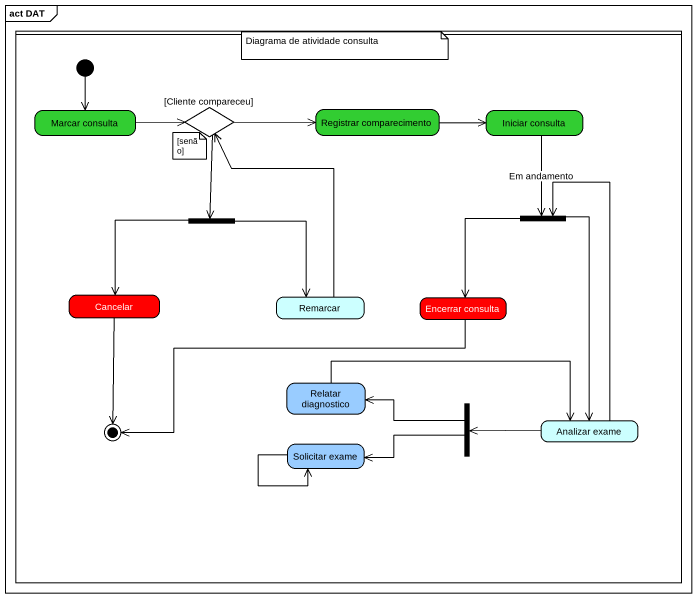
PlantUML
@startuml
mainframe act DAT
hide empty description
state " " as lane1 <<partition>> {
  state "Marcar consulta" as Marcar_consulta #32CD32
  state "[Cliente compareceu]" as Cliente_compareceu <<choice>> #FF6820
  state "Registrar comparecimento" as Registrar_comparecimento #32CD32
  state "Iniciar consulta" as Iniciar_consulta #32CD32
  state fork1 <<fork>>
  state fork2 <<fork>>
  state Cancelar #FF0000
  state Remarcar #CCFFFF
  state "Encerrar consulta" as Encerrar_consulta #FF0000
  state "Relatar diagnostico" as Relatar_diagnostico #99CCFF
  state fork3 <<fork>>
  state "Solicitar exame" as Solicitar_exame #99CCFF
  state "Analizar exame" as Analizar_exame #CCFFFF
  [*] --> Marcar_consulta
  Cancelar --> [*]
  Encerrar_consulta -left-> [*]
}
Marcar_consulta -right-> Cliente_compareceu
Cliente_compareceu -right-> Registrar_comparecimento
Cliente_compareceu --> fork2
Registrar_comparecimento -right-> Iniciar_consulta
Iniciar_consulta --> fork1 : Em andamento
fork1 --> Encerrar_consulta
fork1 --> Analizar_exame
fork2 --> Cancelar
fork2 --> Remarcar
Remarcar -up-> Cliente_compareceu
Relatar_diagnostico -right-> Analizar_exame
fork3 -left-> Relatar_diagnostico
fork3 -left-> Solicitar_exame
Solicitar_exame --> Solicitar_exame
Analizar_exame -up-> fork1
Analizar_exame -left-> fork3
note as N1
  Diagrama de atividade consulta
end note
note as N2
  [senão]
end note
@enduml
